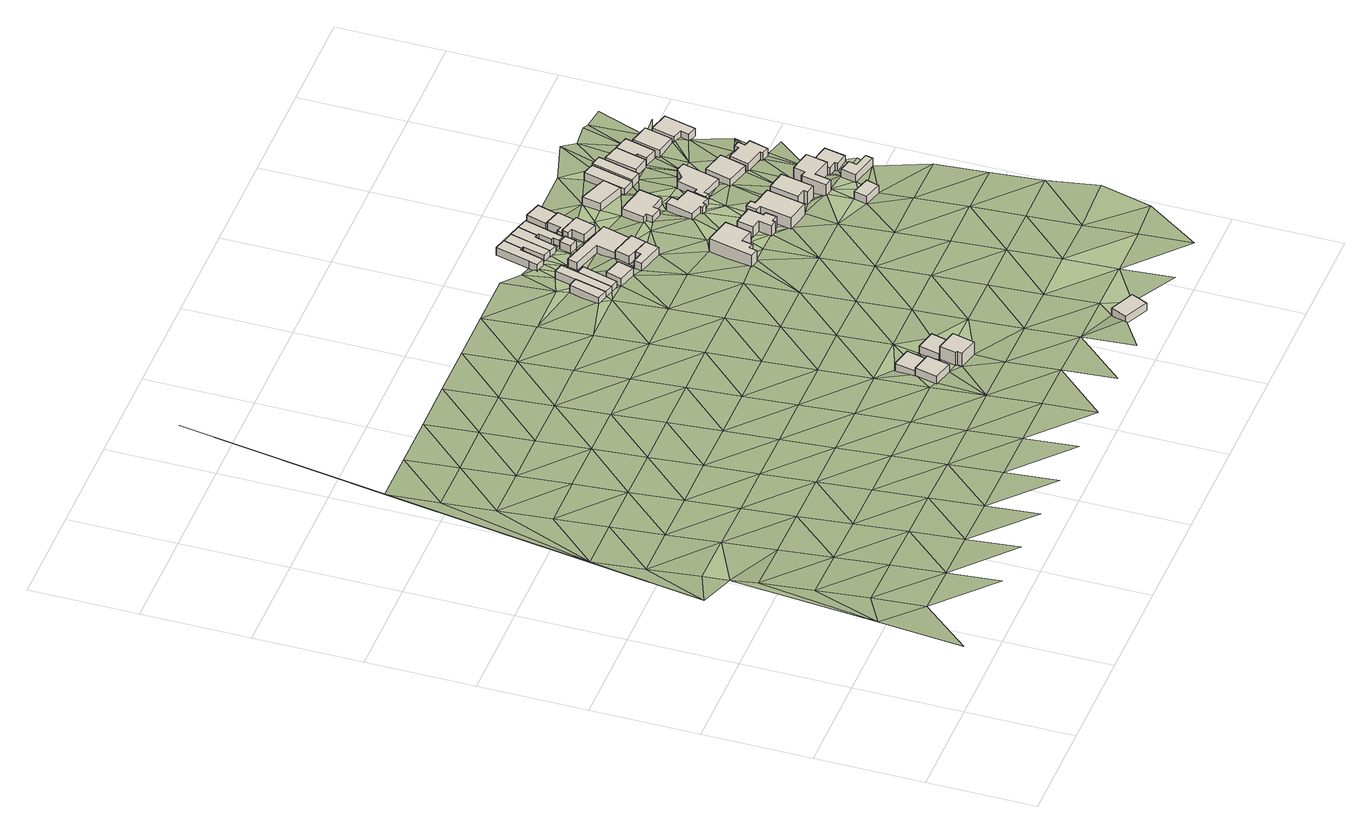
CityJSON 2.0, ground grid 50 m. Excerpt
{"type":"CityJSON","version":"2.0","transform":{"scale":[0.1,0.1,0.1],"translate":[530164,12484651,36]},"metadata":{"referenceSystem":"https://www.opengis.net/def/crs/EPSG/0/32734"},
"CityObjects":{
"building1":{"type":"Building","attributes":{"address":"9 Bideford Road Salt River Cape Town","building":"house","building:levels":1,"building_height":4.1,"plus_code":"4FRW3F73+F8G","ground_height":58.74,"roof_height":62.84},"geometry":[{"type":"Solid","lod":"1","boundaries":[[[[0,1,2,3]],[[1,4,5,2]],[[4,6,7,5]],[[6,0,3,7]],[[3,2,5,7]],[[6,4,1,0]]]]}]},
"building2":{"type":"Building","attributes":{"address":"7 Bideford Road Salt River Cape Town","building":"house","building:levels":1,"building_height":4.1,"plus_code":"4FRW3F73+G89","ground_height":57.01,"roof_height":61.11},"geometry":[{"type":"Solid","lod":"1","boundaries":[[[[8,9,10,11]],[[9,12,13,10]],[[12,14,15,13]],[[14,8,11,15]],[[11,10,13,15]],[[14,12,9,8]]]]}]},
"building3":{"type":"Building","attributes":{"address":"40 The Avenue Salt River Cape Town","building":"house","building:levels":2,"building_height":6.9,"plus_code":"4FRW3F73+F95","ground_height":58.74,"roof_height":65.64},"geometry":[{"type":"Solid","lod":"1","boundaries":[[[[16,17,18,19]],[[17,20,21,18]],[[20,22,23,21]],[[22,24,25,23]],[[24,26,27,25]],[[26,16,19,27]],[[19,18,21,23,25,27]],[[26,24,22,20,17,16]]]]}]},
"building4":{"type":"Building","attributes":{"address":"38 The Avenue Salt River Cape Town","building":"house","building:levels":1,"building_height":4.1,"plus_code":"4FRW3F73+FCJ","ground_height":57.01,"roof_height":61.11},"geometry":[{"type":"Solid","lod":"1","boundaries":[[[[28,29,30,31]],[[29,32,33,30]],[[32,34,35,33]],[[34,28,31,35]],[[31,30,33,35]],[[34,32,29,28]]]]}]},
"building5":{"type":"Building","attributes":{"address":"Queens Park Football Club","building":"clubhouse","building:levels":1,"building_height":4.1,"plus_code":"4FRW3F73+6HQ","ground_height":60.39,"roof_height":64.49},"geometry":[{"type":"Solid","lod":"1","boundaries":[[[[36,37,38,39]],[[37,40,41,38]],[[40,42,43,41]],[[42,36,39,43]],[[39,38,41,43]],[[42,40,37,36]]]]}]},
"building6":{"type":"Building","attributes":{"address":"91 Balfour Street Woodstock 7925 Cape Town","building":"house","building:levels":1,"building_height":4.1,"plus_code":"4FRW3F83+2CV","ground_height":46.45,"roof_height":50.55},"geometry":[{"type":"Solid","lod":"1","boundaries":[[[[44,45,46,47]],[[45,48,49,46]],[[48,50,51,49]],[[50,44,47,51]],[[47,46,49,51]],[[50,48,45,44]]]]}]},
"building7":{"type":"Building","attributes":{"address":"93 Balfour Street Woodstock 7925 Cape Town","building":"house","building:levels":1,"building_height":4.1,"plus_code":"4FRW3F83+2CX","ground_height":46.28,"roof_height":50.38},"geometry":[{"type":"Solid","lod":"1","boundaries":[[[[52,53,54,55]],[[53,56,57,54]],[[56,58,59,57]],[[58,60,61,59]],[[60,62,63,61]],[[62,52,55,63]],[[55,54,57,59,61,63]],[[62,60,58,56,53,52]]]]}]},
"building8":{"type":"Building","attributes":{"address":"95 Balfour Street Woodstock 7925 Cape Town","building":"house","building:levels":1,"building_height":4.1,"plus_code":"4FRW3F83+2FR","ground_height":46.28,"roof_height":50.38},"geometry":[{"type":"Solid","lod":"1","boundaries":[[[[53,64,65,54]],[[64,66,67,65]],[[66,56,57,67]],[[56,53,54,57]],[[54,65,67,57]],[[56,66,64,53]]]]}]},
"building9":{"type":"Building","attributes":{"building":"yes","building:levels":1,"building_height":4.1,"plus_code":"4FRW3F83+2F8","ground_height":48.01,"roof_height":52.11},"geometry":[{"type":"Solid","lod":"1","boundaries":[[[[68,69,70,71]],[[69,72,73,70]],[[72,74,75,73]],[[74,68,71,75]],[[71,70,73,75]],[[74,72,69,68]]]]}]},
"building10":{"type":"Building","attributes":{"address":"32 The Avenue Woodstock 7925 Cape Town","building":"house","building:levels":1,"building_height":4.1,"plus_code":"4FRW3F73+XGQ","ground_height":47.74,"roof_height":51.84},"geometry":[{"type":"Solid","lod":"1","boundaries":[[[[76,77,78,79]],[[77,80,81,78]],[[80,82,83,81]],[[82,84,85,83]],[[84,86,87,85]],[[86,76,79,87]],[[79,78,81,83,85,87]],[[86,84,82,80,77,76]]]]}]},
"building11":{"type":"Building","attributes":{"address":"7 Chamberlain Street Woodstock Cape Town","building":"house","building:levels":1,"building_height":4.1,"plus_code":"4FRW3F83+5F9","ground_height":44.56,"roof_height":48.66},"geometry":[{"type":"Solid","lod":"1","boundaries":[[[[88,89,90,91]],[[89,92,93,90]],[[92,94,95,93]],[[94,96,97,95]],[[96,98,99,97]],[[98,100,101,99]],[[100,88,91,101]],[[91,90,93,95,97,99,101]],[[100,98,96,94,92,89,88]]]]}]},
"building12":{"type":"Building","attributes":{"address":"30 The Avenue Woodstock 7925 Cape Town","building":"house","building:levels":1,"building_height":4.1,"plus_code":"4FRW3F83+2H6","ground_height":47.74,"roof_height":51.84},"geometry":[{"type":"Solid","lod":"1","boundaries":[[[[76,102,103,79]],[[102,104,105,103]],[[104,106,107,105]],[[106,77,78,107]],[[77,76,79,78]],[[79,103,105,107,78]],[[77,106,104,102,76]]]]}]},
"building13":{"type":"Building","attributes":{"address":"The Avenue Woodstock 7925 Cape Town","building":"house","building:levels":1,"building_height":4.1,"plus_code":"4FRW3F83+2HV","ground_height":46.08,"roof_height":50.18},"geometry":[{"type":"Solid","lod":"1","boundaries":[[[[108,109,110,111]],[[109,112,113,110]],[[112,114,115,113]],[[114,116,117,115]],[[116,118,119,117]],[[118,108,111,119]],[[111,110,113,115,117,119]],[[118,116,114,112,109,108]]]]}]},
"building14":{"type":"Building","attributes":{"address":"98 Upper Balfour Street Salt River Cape Town","building":"house","building:levels":2,"building_height":6.9,"plus_code":"4FRW3F73+VJ7","ground_height":49.34,"roof_height":56.24},"geometry":[{"type":"Solid","lod":"1","boundaries":[[[[120,121,122,123]],[[121,124,125,122]],[[124,126,127,125]],[[126,128,129,127]],[[128,130,131,129]],[[130,132,133,131]],[[132,134,135,133]],[[134,120,123,135]],[[123,122,125,127,129,131,133,135]],[[134,132,130,128,126,124,121,120]]]]}]},
"building15":{"type":"Building","attributes":{"address":"5 Chamberlain Street Woodstock Cape Town","building":"house","building:levels":1,"building_height":4.1,"plus_code":"4FRW3F83+5G3","ground_height":44.56,"roof_height":48.66},"geometry":[{"type":"Solid","lod":"1","boundaries":[[[[136,88,91,137]],[[88,100,101,91]],[[100,138,139,101]],[[138,140,141,139]],[[140,142,143,141]],[[142,136,137,143]],[[137,91,101,139,141,143]],[[142,140,138,100,88,136]]]]}]},
"building16":{"type":"Building","attributes":{"building":"yes","building:levels":1,"building_height":4.1,"plus_code":"4FRW3F83+4G5","ground_height":46.28,"roof_height":50.38},"geometry":[{"type":"Solid","lod":"1","boundaries":[[[[144,145,146,147]],[[145,148,149,146]],[[148,150,151,149]],[[150,144,147,151]],[[147,146,149,151]],[[150,148,145,144]]]]}]},
"building17":{"type":"Building","attributes":{"address":"3 Chamberlain Street Woodstock Cape Town","building":"house","building:levels":1,"building_height":4.1,"plus_code":"4FRW3F83+5G8","ground_height":44.56,"roof_height":48.66},"geometry":[{"type":"Solid","lod":"1","boundaries":[[[[152,136,137,153]],[[136,142,143,137]],[[142,154,155,143]],[[154,156,157,155]],[[156,158,159,157]],[[158,160,161,159]],[[160,152,153,161]],[[153,137,143,155,157,159,161]],[[160,158,156,154,142,136,152]]]]}]},
"building18":{"type":"Building","attributes":{"address":"1 Chamberlain Street Woodstock Cape Town","building":"house","building:levels":1,"building_height":4.1,"plus_code":"4FRW3F83+4HR","ground_height":44.52,"roof_height":48.62},"geometry":[{"type":"Solid","lod":"1","boundaries":[[[[162,163,164,165]],[[163,166,167,164]],[[166,168,169,167]],[[168,170,171,169]],[[170,172,173,171]],[[172,174,175,173]],[[174,176,177,175]],[[176,162,165,177]],[[165,164,167,169,171,173,175,177]],[[176,174,172,170,168,166,163,162]]]]}]},
"building19":{"type":"Building","attributes":{"address":"24 The Avenue Woodstock 7925 Cape Town","building":"house","building:levels":1,"building_height":4.1,"plus_code":"4FRW3F83+4H5","ground_height":46.08,"roof_height":50.18},"geometry":[{"type":"Solid","lod":"1","boundaries":[[[[178,179,180,181]],[[179,182,183,180]],[[182,184,185,183]],[[184,186,187,185]],[[186,188,189,187]],[[188,178,181,189]],[[181,180,183,185,187,189]],[[188,186,184,182,179,178]]]]}]},
"building20":{"type":"Building","attributes":{"address":"100 Upper Balfour Street Salt River Cape Town","building":"house","building:levels":2,"building_height":6.9,"plus_code":"4FRW3F73+RMW","ground_height":48.73,"roof_height":55.63},"geometry":[{"type":"Solid","lod":"1","boundaries":[[[[190,191,192,193]],[[191,194,195,192]],[[194,196,197,195]],[[196,198,199,197]],[[198,200,201,199]],[[200,202,203,201]],[[202,204,205,203]],[[204,206,207,205]],[[206,208,209,207]],[[208,190,193,209]],[[193,192,195,197,199,201,203,205,207,209]],[[208,206,204,202,200,198,196,194,191,190]]]]}]},
"building21":{"type":"Building","attributes":{"address":"22 The Avenue Woodstock 7925 Cape Town","building":"house","building:levels":1,"building_height":4.1,"plus_code":"4FRW3F83+4JR","ground_height":44.52,"roof_height":48.62},"geometry":[{"type":"Solid","lod":"1","boundaries":[[[[210,211,212,213]],[[211,214,215,212]],[[214,216,217,215]],[[216,218,219,217]],[[218,220,221,219]],[[220,222,223,221]],[[222,210,213,223]],[[213,212,215,217,219,221,223]],[[222,220,218,216,214,211,210]]]]}]},
"building22":{"type":"Building","attributes":{"address":"20 The Avenue Woodstock 7925 Cape Town","building":"house","building:levels":1,"building_height":4.1,"plus_code":"4FRW3F83+5J6","ground_height":44.52,"roof_height":48.62},"geometry":[{"type":"Solid","lod":"1","boundaries":[[[[214,224,225,215]],[[224,226,227,225]],[[226,228,229,227]],[[228,216,217,229]],[[216,214,215,217]],[[215,225,227,229,217]],[[216,228,226,224,214]]]]}]},
"building23":{"type":"Building","attributes":{"address":"102 Upper Balfour Street Salt River Cape Town","building":"house","building:levels":2,"building_height":6.9,"plus_code":"4FRW3F73+RPG","ground_height":48.73,"roof_height":55.63},"geometry":[{"type":"Solid","lod":"1","boundaries":[[[[230,231,232,233]],[[231,234,235,232]],[[234,236,237,235]],[[236,238,239,237]],[[238,240,241,239]],[[240,242,243,241]],[[242,244,245,243]],[[244,230,233,245]],[[233,232,235,237,239,241,243,245]],[[244,242,240,238,236,234,231,230]]]]}]},
"building24":{"type":"Building","attributes":{"address":"Salt River Cape Town","building":"house","building:levels":1,"building_height":4.1,"plus_code":"4FRW3F83+2MQ","ground_height":46.08,"roof_height":50.18},"geometry":[{"type":"Solid","lod":"1","boundaries":[[[[246,247,248,249]],[[247,250,251,248]],[[250,252,253,251]],[[252,254,255,253]],[[254,256,257,255]],[[256,258,259,257]],[[258,260,261,259]],[[260,246,249,261]],[[249,248,251,253,255,257,259,261]],[[260,258,256,254,252,250,247,246]]]]}]},
"building25":{"type":"Building","attributes":{"address":"99 Upper Balfour Street Salt River Cape Town","building":"house","building:levels":1,"building_height":4.1,"plus_code":"4FRW3F73+XP3","ground_height":47.37,"roof_height":51.47},"geometry":[{"type":"Solid","lod":"1","boundaries":[[[[262,263,264,265]],[[263,266,267,264]],[[266,268,269,267]],[[268,270,271,269]],[[270,272,273,271]],[[272,274,275,273]],[[274,276,277,275]],[[276,278,279,277]],[[278,280,281,279]],[[280,262,265,281]],[[265,264,267,269,271,273,275,277,279,281]],[[280,278,276,274,272,270,268,266,263,262]]]]}]},
"building26":{"type":"Building","attributes":{"address":"104 Upper Balfour Street Salt River Cape Town","building":"house","building:levels":2,"building_height":6.9,"plus_code":"4FRW3F73+RQH","ground_height":49.49,"roof_height":56.39},"geometry":[{"type":"Solid","lod":"1","boundaries":[[[[282,283,284,285]],[[283,286,287,284]],[[286,288,289,287]],[[288,290,291,289]],[[290,292,293,291]],[[292,282,285,293]],[[285,284,287,289,291,293]],[[292,290,288,286,283,282]]]]}]},
"building27":{"type":"Building","attributes":{"building":"yes","building:levels":1,"amenity":"toilets","building_height":4.1,"plus_code":"4FRW3F73+PR4","ground_height":51.36,"roof_height":55.46},"geometry":[{"type":"Solid","lod":"1","boundaries":[[[[294,295,296,297]],[[295,298,299,296]],[[298,300,301,299]],[[300,294,297,301]],[[297,296,299,301]],[[300,298,295,294]]]]}]},
"building28":{"type":"Building","attributes":{"address":"21 The Avenue Salt River Cape Town","building":"house","building:levels":1,"building_height":4.1,"plus_code":"4FRW3F83+3MX","ground_height":45.95,"roof_height":50.05},"geometry":[{"type":"Solid","lod":"1","boundaries":[[[[302,303,304,305]],[[303,306,307,304]],[[306,308,309,307]],[[308,302,305,309]],[[305,304,307,309]],[[308,306,303,302]]]]}]},
"building29":{"type":"Building","attributes":{"address":"101 Upper Balfour Street Salt River Cape Town","building":"house","building:levels":1,"building_height":4.1,"plus_code":"4FRW3F73+XQG","ground_height":46.66,"roof_height":50.76},"geometry":[{"type":"Solid","lod":"1","boundaries":[[[[310,311,312,313]],[[311,314,315,312]],[[314,316,317,315]],[[316,318,319,317]],[[318,320,321,319]],[[320,322,323,321]],[[322,324,325,323]],[[324,326,327,325]],[[326,328,329,327]],[[328,310,313,329]],[[313,312,315,317,319,321,323,325,327,329]],[[328,326,324,322,320,318,316,314,311,310]]]]}]},
"building30":{"type":"Building","attributes":{"address":"106 Upper Balfour Street Salt River Cape Town","building":"house","building:levels":2,"building_height":6.9,"plus_code":"4FRW3F73+QRX","ground_height":49.49,"roof_height":56.39},"geometry":[{"type":"Solid","lod":"1","boundaries":[[[[330,331,332,333]],[[331,334,335,332]],[[334,336,337,335]],[[336,338,339,337]],[[338,340,341,339]],[[340,342,343,341]],[[342,344,345,343]],[[344,330,333,345]],[[333,332,335,337,339,341,343,345]],[[344,342,340,338,336,334,331,330]]]]}]},
"building31":{"type":"Building","attributes":{"address":"15 Upper Chamberlain Street Salt River Cape Town","building":"house","building:levels":1,"building_height":4.1,"plus_code":"4FRW3F83+4Q2","ground_height":44.44,"roof_height":48.54},"geometry":[{"type":"Solid","lod":"1","boundaries":[[[[346,347,348,349]],[[347,350,351,348]],[[350,352,353,351]],[[352,346,349,353]],[[349,348,351,353]],[[352,350,347,346]]]]}]},
"building32":{"type":"Building","attributes":{"address":"Woodstock Cape Town","building":"house","building:levels":1,"building_height":4.1,"plus_code":"4FRW3F73+PVP","ground_height":50.66,"roof_height":54.76},"geometry":[{"type":"Solid","lod":"1","boundaries":[[[[354,355,356,357]],[[355,358,359,356]],[[358,360,361,359]],[[360,362,363,361]],[[362,364,365,363]],[[364,354,357,365]],[[357,356,359,361,363,365]],[[364,362,360,358,355,354]]]]}]},
"building33":{"type":"Building","attributes":{"address":"13 Upper Chamberlain Street Salt River Cape Town","building":"house","building:levels":1,"building_height":4.1,"plus_code":"4FRW3F83+3QW","ground_height":45.24,"roof_height":49.34},"geometry":[{"type":"Solid","lod":"1","boundaries":[[[[366,367,368,369]],[[367,370,371,368]],[[370,372,373,371]],[[372,366,369,373]],[[369,368,371,373]],[[372,370,367,366]]]]}]},
"building34":{"type":"Building","attributes":{"address":"103 Upper Balfour Street Salt River Cape Town","building":"house","building:levels":1,"building_height":4.1,"plus_code":"4FRW3F73+WRP","ground_height":46.66,"roof_height":50.76},"geometry":[{"type":"Solid","lod":"1","boundaries":[[[[374,375,376,377]],[[375,378,379,376]],[[378,380,381,379]],[[380,374,377,381]],[[377,376,379,381]],[[380,378,375,374]]]]}]},
"building35":{"type":"Building","attributes":{"address":"108 Upper Balfour Street Salt River Cape Town","building":"house","building:levels":1,"building_height":4.1,"plus_code":"4FRW3F73+QWR","ground_height":48.62,"roof_height":52.72},"geometry":[{"type":"Solid","lod":"1","boundaries":[[[[382,383,384,385]],[[383,386,387,384]],[[386,388,389,387]],[[388,390,391,389]],[[390,392,393,391]],[[392,382,385,393]],[[385,384,387,389,391,393]],[[392,390,388,386,383,382]]]]}]},
"building36":{"type":"Building","attributes":{"address":"11 Upper Chamberlain Street Salt River Cape Town","building":"house","building:levels":1,"building_height":4.1,"plus_code":"4FRW3F83+3RR","ground_height":45.24,"roof_height":49.34},"geometry":[{"type":"Solid","lod":"1","boundaries":[[[[394,395,396,397]],[[395,398,399,396]],[[398,400,401,399]],[[400,402,403,401]],[[402,394,397,403]],[[397,396,399,401,403]],[[402,400,398,395,394]]]]}]},
"building37":{"type":"Building","attributes":{"address":"105 Upper Balfour Street Salt River Cape Town","building":"house","building:levels":1,"building_height":4.1,"plus_code":"4FRW3F73+WV8","ground_height":47.11,"roof_height":51.21},"geometry":[{"type":"Solid","lod":"1","boundaries":[[[[404,405,406,407]],[[405,408,409,406]],[[408,410,411,409]],[[410,412,413,411]],[[412,414,415,413]],[[414,416,417,415]],[[416,418,419,417]],[[418,420,421,419]],[[420,422,423,421]],[[422,404,407,423]],[[407,406,409,411,413,415,417,419,421,423]],[[422,420,418,416,414,412,410,408,405,404]]]]}]},
"building38":{"type":"Building","attributes":{"address":"9 Upper Chamberlain Street Salt River Cape Town","building":"house","building:levels":1,"building_height":4.1,"plus_code":"4FRW3F83+3RQ","ground_height":45.24,"roof_height":49.34},"geometry":[{"type":"Solid","lod":"1","boundaries":[[[[395,394,397,396]],[[394,424,425,397]],[[424,426,427,425]],[[426,428,429,427]],[[428,430,431,429]],[[430,395,396,431]],[[396,397,425,427,429,431]],[[430,428,426,424,394,395]]]]}]},
"building39":{"type":"Building","attributes":{"address":"7 Upper Chamberlain Street Salt River Cape Town","building":"house","building:levels":1,"building_height":4.1,"plus_code":"4FRW3F83+3V8","ground_height":44.31,"roof_height":48.41},"geometry":[{"type":"Solid","lod":"1","boundaries":[[[[432,433,434,435]],[[433,436,437,434]],[[436,438,439,437]],[[438,432,435,439]],[[435,434,437,439]],[[438,436,433,432]]]]}]},
"building40":{"type":"Building","attributes":{"address":"5 Upper Chamberlain Street Salt River Cape Town","building":"house","building:levels":1,"building_height":4.1,"plus_code":"4FRW3F83+2WW","ground_height":44.31,"roof_height":48.41},"geometry":[{"type":"Solid","lod":"1","boundaries":[[[[440,441,442,443]],[[441,444,445,442]],[[444,446,447,445]],[[446,448,449,447]],[[448,450,451,449]],[[450,440,443,451]],[[443,442,445,447,449,451]],[[450,448,446,444,441,440]]]]}]},
"terrain1":{"type":"TINRelief","geometry":[{"type":"CompositeSurface","lod":"1","boundaries":[[[452,453,454]],[[453,455,454]],[[454,455,456]],[[454,456,457]],[[455,453,458]],[[459,454,457]],[[460,458,453]],[[456,455,461]],[[458,461,455]],[[459,462,463]],[[456,464,457]],[[463,462,465]],[[461,464,456]],[[466,463,465]],[[467,459,457]],[[464,467,457]],[[468,462,459]],[[461,458,469]],[[470,471,458]],[[468,465,462]],[[461,469,464]],[[467,468,459]],[[458,471,469]],[[465,472,466]],[[468,473,465]],[[474,463,466]],[[467,464,475]],[[464,469,476]],[[472,465,473]],[[468,467,475]],[[464,476,475]],[[471,477,469]],[[466,472,478]],[[471,479,480]],[[473,468,481]],[[477,476,469]],[[466,478,482]],[[475,481,468]],[[471,480,477]],[[483,466,482]],[[472,473,484]],[[481,485,473]],[[486,475,476]],[[474,466,483]],[[476,477,487]],[[472,484,478]],[[484,473,485]],[[475,486,481]],[[476,487,486]],[[488,482,478]],[[477,480,489]],[[490,463,474]],[[480,491,492]],[[493,485,481]],[[488,478,484]],[[487,477,489]],[[481,486,493]],[[480,492,489]],[[483,482,494]],[[482,488,495]],[[485,496,484]],[[487,497,486]],[[493,498,485]],[[482,495,494]],[[497,487,489]],[[474,483,499]],[[496,485,498]],[[488,484,500]],[[501,493,486]],[[489,492,502]],[[483,494,499]],[[501,486,497]],[[495,488,500]],[[500,484,496]],[[492,503,502]],[[493,504,498]],[[497,489,505]],[[493,501,504]],[[502,505,489]],[[495,506,494]],[[500,507,495]],[[496,498,508]],[[501,497,509]],[[498,504,510]],[[495,507,506]],[[505,509,497]],[[499,494,511]],[[508,498,510]],[[512,500,496]],[[501,513,504]],[[514,505,502]],[[494,506,511]],[[501,509,513]],[[512,496,508]],[[515,514,502]],[[516,507,500]],[[517,510,504]],[[518,509,505]],[[517,504,513]],[[500,512,516]],[[514,518,505]],[[506,507,519]],[[508,510,520]],[[513,509,521]],[[522,510,517]],[[507,516,519]],[[518,521,509]],[[506,523,511]],[[512,508,520]],[[514,515,524]],[[520,510,522]],[[525,517,513]],[[514,524,518]],[[506,519,523]],[[521,525,513]],[[516,512,526]],[[527,521,518]],[[522,517,528]],[[512,520,526]],[[527,518,6]],[[529,521,527]],[[525,528,517]],[[529,525,521]],[[518,524,530]],[[518,22,6]],[[516,531,519]],[[22,518,530]],[[526,532,516]],[[525,529,533]],[[522,534,520]],[[528,535,522]],[[516,532,531]],[[22,17,6]],[[523,519,536]],[[534,526,520]],[[537,524,538]],[[6,17,16]],[[522,535,534]],[[17,22,20]],[[6,16,0]],[[539,525,533]],[[22,530,24]],[[16,540,0]],[[528,525,541]],[[537,530,524]],[[519,531,536]],[[0,540,32]],[[32,12,0]],[[539,533,12]],[[526,542,532]],[[540,16,26]],[[526,534,542]],[[525,539,541]],[[543,540,26]],[[32,539,12]],[[24,530,544]],[[535,528,545]],[[532,546,531]],[[539,32,547]],[[544,530,537]],[[26,547,543]],[[542,546,532]],[[528,541,545]],[[26,24,548]],[[535,549,534]],[[550,537,551]],[[26,548,547]],[[24,544,548]],[[531,552,536]],[[542,534,549]],[[553,531,546]],[[549,535,545]],[[547,554,539]],[[537,550,42]],[[541,539,555]],[[544,537,556]],[[531,553,552]],[[547,548,554]],[[556,537,42]],[[557,546,542]],[[549,558,542]],[[539,554,555]],[[545,541,559]],[[553,546,560]],[[548,544,561]],[[557,542,558]],[[556,562,544]],[[556,42,40]],[[541,555,559]],[[549,545,563]],[[546,557,560]],[[561,544,562]],[[552,553,564]],[[548,565,554]],[[549,563,558]],[[553,560,48]],[[563,545,559]],[[553,48,564]],[[566,556,40]],[[548,561,565]],[[560,557,567]],[[568,555,554]],[[562,556,566]],[[569,557,558]],[[557,570,567]],[[571,552,564]],[[572,566,40]],[[570,557,569]],[[558,563,573]],[[554,565,568]],[[558,74,569]],[[574,559,555]],[[564,48,45]],[[573,74,558]],[[569,575,570]],[[562,576,561]],[[577,562,566]],[[45,578,564]],[[569,69,575]],[[563,559,579]],[[555,568,574]],[[571,564,580]],[[580,564,578]],[[575,69,66]],[[561,576,565]],[[576,562,577]],[[563,579,573]],[[581,579,559]],[[559,574,581]],[[573,582,74]],[[69,68,66]],[[583,66,584]],[[584,58,583]],[[580,578,585]],[[585,578,58]],[[582,586,74]],[[68,74,586]],[[92,580,585]],[[568,565,587]],[[584,588,58]],[[589,585,58]],[[590,68,586]],[[591,582,573]],[[68,592,66]],[[590,593,68]],[[589,58,588]],[[121,573,579]],[[586,594,590]],[[595,577,566]],[[68,593,592]],[[596,584,66]],[[594,593,590]],[[565,576,587]],[[597,589,588]],[[593,594,598]],[[591,573,121]],[[596,66,592]],[[599,581,600]],[[601,595,566]],[[602,597,588]],[[581,574,603]],[[589,597,98]],[[150,588,604]],[[603,600,581]],[[588,150,602]],[[602,605,597]],[[597,100,98]],[[138,100,597]],[[568,606,574]],[[568,587,607]],[[608,602,150]],[[609,610,600]],[[150,604,144]],[[609,600,603]],[[604,588,109]],[[611,576,577]],[[612,603,574]],[[148,608,150]],[[595,613,577]],[[614,591,121]],[[615,144,604]],[[148,616,608]],[[568,607,606]],[[608,616,617]],[[616,148,145]],[[612,609,603]],[[76,591,618]],[[158,608,617]],[[120,614,121]],[[617,616,619]],[[620,145,144]],[[574,621,612]],[[109,615,604]],[[577,613,611]],[[144,615,620]],[[145,622,616]],[[614,618,591]],[[158,617,160]],[[76,618,102]],[[145,620,622]],[[623,609,612]],[[160,617,624]],[[587,576,625]],[[574,606,621]],[[623,626,609]],[[627,595,601]],[[620,615,628]],[[622,620,629]],[[120,609,626]],[[629,630,622]],[[612,631,623]],[[109,188,615]],[[632,612,621]],[[176,622,630]],[[607,587,625]],[[614,120,633]],[[109,102,634]],[[618,634,102]],[[595,627,613]],[[576,611,625]],[[632,635,636]],[[630,637,228]],[[614,633,618]],[[635,632,621]],[[120,626,236]],[[630,228,176]],[[216,228,637]],[[638,188,109]],[[639,635,621]],[[178,188,638]],[[634,618,640]],[[190,236,626]],[[641,642,643]],[[226,176,228]],[[618,633,640]],[[607,294,606]],[[644,621,606]],[[635,639,642]],[[641,643,190]],[[120,645,633]],[[109,634,247]],[[120,236,645]],[[247,638,109]],[[642,639,643]],[[634,640,646]],[[236,190,643]],[[640,633,647]],[[648,607,625]],[[627,649,613]],[[178,638,650]],[[294,607,648]],[[651,611,613]],[[652,633,645]],[[211,178,650]],[[653,638,247]],[[211,654,214]],[[647,633,268]],[[655,644,606]],[[656,236,234]],[[656,645,236]],[[214,654,224]],[[268,657,647]],[[606,294,300]],[[650,638,653]],[[234,658,659]],[[211,650,654]],[[660,645,656]],[[644,661,662]],[[662,659,644]],[[300,655,606]],[[625,611,651]],[[663,657,268]],[[660,664,665]],[[651,613,649]],[[234,659,656]],[[664,660,656]],[[662,661,666]],[[308,653,247]],[[644,655,661]],[[663,268,266]],[[667,659,662]],[[668,664,656]],[[263,262,266]],[[669,664,668]],[[648,295,294]],[[664,669,670]],[[308,247,671]],[[672,663,266]],[[292,661,655]],[[670,262,664]],[[266,262,672]],[[673,648,625]],[[671,663,672]],[[674,656,659]],[[300,675,655]],[[674,668,656]],[[670,676,262]],[[677,654,650]],[[300,678,675]],[[659,667,674]],[[336,292,655]],[[300,298,678]],[[679,308,671]],[[673,625,651]],[[680,668,681]],[[682,672,262]],[[262,676,682]],[[671,672,682]],[[282,292,336]],[[302,308,679]],[[674,667,282]],[[671,683,679]],[[684,675,678]],[[668,674,681]],[[302,347,650]],[[678,298,684]],[[685,295,648]],[[682,686,671]],[[342,675,687]],[[331,282,336]],[[683,671,686]],[[675,684,687]],[[677,650,347]],[[336,334,331]],[[679,347,302]],[[295,358,298]],[[673,685,648]],[[314,682,688]],[[674,282,689]],[[674,378,681]],[[298,358,684]],[[344,342,687]],[[686,682,314]],[[690,282,331]],[[358,295,685]],[[282,690,689]],[[378,311,681]],[[687,691,344]],[[689,692,674]],[[693,691,687]],[[694,677,347]],[[364,693,687]],[[402,686,314]],[[691,695,344]],[[686,402,696]],[[398,686,696]],[[386,691,693]],[[689,690,692]],[[330,344,695]],[[402,314,311]],[[364,697,360]],[[698,690,331]],[[331,330,698]],[[378,699,311]],[[398,372,686]],[[364,700,693]],[[701,692,690]],[[311,426,402]],[[378,702,699]],[[364,360,703]],[[702,692,701]],[[364,703,700]],[[392,330,695]],[[428,426,311]],[[704,677,694]],[[402,426,394]],[[698,705,690]],[[311,699,706]],[[424,394,426]],[[698,330,410]],[[398,395,372]],[[706,428,311]],[[694,372,704]],[[702,701,707]],[[708,410,330]],[[709,707,701]],[[710,708,330]],[[711,699,702]],[[372,395,712]],[[713,706,699]],[[714,428,706]],[[410,708,412]],[[711,702,707]],[[704,372,712]],[[414,412,416]],[[428,714,430]],[[713,699,715]],[[715,699,711]],[[416,716,707]],[[395,430,712]],[[716,412,708]],[[416,412,716]],[[716,711,707]],[[430,714,438]],[[440,713,715]],[[711,717,715]],[[718,712,430]],[[713,440,438]],[[438,719,430]],[[718,430,719]],[[720,438,440]],[[438,721,719]]]}]}
},
"vertices":[
[1916,817,227],[1822,839,227],[1822,839,268],[1916,817,268],[1797,734,227],[1797,734,268],[1892,712,227],[1892,712,268],
[1822,839,210],[1916,817,210],[1916,817,251],[1822,839,251],[1940,915,210],[1940,915,251],[1844,937,210],[1844,937,251],
[1960,776,227],[1943,699,227],[1943,699,296],[1960,776,296],[1951,697,227],[1951,697,296],[1945,672,227],[1945,672,296],[2036,650,227],[2036,650,296],[2061,753,227],[2061,753,296],
[2059,757,210],[2083,855,210],[2083,855,251],[2059,757,251],[1988,878,210],[1988,878,251],[1964,780,210],[1964,780,251],
[2417,104,244],[2531,51,244],[2531,51,285],[2417,104,285],[2567,127,244],[2567,127,285],[2453,179,244],[2453,179,285],
[2030,2289,105],[2068,2435,105],[2068,2435,146],[2030,2289,146],[2022,2447,105],[2022,2447,146],[1980,2303,105],[1980,2303,146],
[2030,2289,103],[2073,2277,103],[2073,2277,144],[2030,2289,144],[2119,2443,103],[2119,2443,144],[2141,2525,103],[2141,2525,144],[2095,2535,103],[2095,2535,144],[2068,2435,103],[2068,2435,144],
[2113,2267,103],[2113,2267,144],[2161,2433,103],[2161,2433,144],
[2221,2298,120],[2137,2323,120],[2137,2323,161],[2221,2298,161],[2115,2249,120],[2115,2249,161],[2199,2224,120],[2199,2224,161],
[2387,2233,117],[2310,2253,117],[2310,2253,158],[2387,2233,158],[2303,2225,117],[2303,2225,158],[2254,2238,117],[2254,2238,158],[2245,2201,117],[2245,2201,158],[2370,2168,117],[2370,2168,158],
[2238,2813,86],[2184,2829,86],[2184,2829,127],[2238,2813,127],[2141,2670,86],[2141,2670,127],[2128,2627,86],[2128,2627,127],[2172,2615,86],[2172,2615,127],[2203,2727,86],[2203,2727,127],[2213,2724,86],[2213,2724,127],
[2408,2303,117],[2408,2303,158],[2292,2335,117],[2292,2335,158],[2270,2265,117],[2270,2265,158],
[2408,2303,101],[2447,2440,101],[2447,2440,142],[2408,2303,142],[2191,2512,101],[2191,2512,142],[2178,2465,101],[2178,2465,142],[2317,2426,101],[2317,2426,142],[2292,2335,101],[2292,2335,142],
[2569,1939,133],[2442,1968,133],[2442,1968,202],[2569,1939,202],[2394,1762,133],[2394,1762,202],[2432,1753,133],[2432,1753,202],[2441,1789,133],[2441,1789,202],[2464,1783,133],[2464,1783,202],[2475,1832,133],[2475,1832,202],[2541,1817,133],[2541,1817,202],
[2289,2799,86],[2289,2799,127],[2223,2721,86],[2223,2721,127],[2197,2620,86],[2197,2620,127],[2239,2609,86],[2239,2609,127],
[2316,2517,103],[2330,2571,103],[2330,2571,144],[2316,2517,144],[2289,2582,103],[2289,2582,144],[2274,2528,103],[2274,2528,144],
[2344,2786,86],[2344,2786,127],[2236,2606,86],[2236,2606,127],[2275,2595,86],[2275,2595,127],[2304,2697,86],[2304,2697,127],[2318,2694,86],[2318,2694,127],
[2344,2786,85],[2318,2694,85],[2318,2694,126],[2344,2786,126],[2330,2689,85],[2330,2689,126],[2311,2624,85],[2311,2624,126],[2322,2621,85],[2322,2621,126],[2315,2594,85],[2315,2594,126],[2345,2586,85],[2345,2586,126],[2397,2771,85],[2397,2771,126],
[2467,2570,101],[2368,2597,101],[2368,2597,142],[2467,2570,142],[2358,2567,101],[2358,2567,142],[2383,2561,101],[2383,2561,142],[2365,2498,101],[2365,2498,142],[2442,2477,101],[2442,2477,142],
[2690,1879,127],[2598,1897,127],[2598,1897,196],[2690,1879,196],[2583,1821,127],[2583,1821,196],[2628,1812,127],[2628,1812,196],[2616,1750,127],[2616,1750,196],[2648,1744,127],[2648,1744,196],[2651,1756,127],[2651,1756,196],[2681,1750,127],[2681,1750,196],[2691,1802,127],[2691,1802,196],[2676,1806,127],[2676,1806,196],
[2467,2570,85],[2492,2659,85],[2492,2659,126],[2467,2570,126],[2484,2661,85],[2484,2661,126],[2417,2681,85],[2417,2681,126],[2399,2616,85],[2399,2616,126],[2375,2622,85],[2375,2622,126],[2368,2597,85],[2368,2597,126],
[2511,2754,85],[2511,2754,126],[2432,2778,85],[2432,2778,126],[2406,2684,85],[2406,2684,126],
[2838,1845,127],[2741,1865,127],[2741,1865,196],[2838,1845,196],[2746,1887,127],[2746,1887,196],[2710,1895,127],[2710,1895,196],[2699,1844,127],[2699,1844,196],[2724,1838,127],[2724,1838,196],[2693,1689,127],[2693,1689,196],[2800,1666,127],[2800,1666,196],
[2729,2376,101],[2584,2407,101],[2584,2407,142],[2729,2376,142],[2561,2301,101],[2561,2301,142],[2582,2297,101],[2582,2297,142],[2575,2266,101],[2575,2266,142],[2632,2254,101],[2632,2254,142],[2639,2284,101],[2639,2284,142],[2706,2270,101],[2706,2270,142],
[2776,2179,114],[2703,2197,114],[2703,2197,155],[2776,2179,155],[2711,2226,114],[2711,2226,155],[2665,2237,114],[2665,2237,155],[2632,2108,114],[2632,2108,155],[2691,2093,114],[2691,2093,155],[2688,2081,114],[2688,2081,155],[2712,2075,114],[2712,2075,155],[2716,2088,114],[2716,2088,155],[2751,2079,114],[2751,2079,155],
[2949,1820,135],[2858,1838,135],[2858,1838,204],[2949,1820,204],[2830,1704,135],[2830,1704,204],[2875,1695,135],[2875,1695,204],[2871,1676,135],[2871,1676,204],[2917,1667,135],[2917,1667,204],
[2932,1435,154],[3020,1410,154],[3020,1410,195],[2932,1435,195],[3038,1470,154],[3038,1470,195],[2949,1496,154],[2949,1496,195],
[2741,2541,100],[2604,2590,100],[2604,2590,141],[2741,2541,141],[2590,2505,100],[2590,2505,141],[2717,2457,100],[2717,2457,141],
[2899,2082,107],[2946,2256,107],[2946,2256,148],[2899,2082,148],[2901,2268,107],[2901,2268,148],[2859,2233,107],[2859,2233,148],[2828,2242,107],[2828,2242,148],[2802,2146,107],[2802,2146,148],[2782,2151,107],[2782,2151,148],[2767,2095,107],[2767,2095,148],[2789,2089,107],[2789,2089,148],[2794,2110,107],[2794,2110,148],
[3109,1763,135],[3008,1785,135],[3008,1785,204],[3109,1763,204],[2996,1730,135],[2996,1730,204],[2967,1737,135],[2967,1737,204],[2941,1618,135],[2941,1618,204],[2979,1610,135],[2979,1610,204],[2995,1684,135],[2995,1684,204],[3087,1664,135],[3087,1664,204],
[2841,2626,84],[2783,2642,84],[2783,2642,125],[2841,2626,125],[2734,2444,84],[2734,2444,125],[2791,2431,84],[2791,2431,125],
[3080,1599,147],[3062,1528,147],[3062,1528,188],[3080,1599,188],[3193,1497,147],[3193,1497,188],[3202,1531,147],[3202,1531,188],[3132,1548,147],[3132,1548,188],[3141,1584,147],[3141,1584,188],
[2841,2626,92],[2791,2431,92],[2791,2431,133],[2841,2626,133],[2842,2418,92],[2842,2418,133],[2892,2613,92],[2892,2613,133],
[3020,2004,107],[3054,2126,107],[3054,2126,148],[3020,2004,148],[2945,2156,107],[2945,2156,148],[2911,2034,107],[2911,2034,148],
[3117,1740,126],[3099,1654,126],[3099,1654,167],[3117,1740,167],[3138,1646,126],[3138,1646,167],[3135,1633,126],[3135,1633,167],[3196,1620,126],[3196,1620,167],[3217,1719,126],[3217,1719,167],
[2951,2469,92],[2976,2565,92],[2976,2565,133],[2951,2469,133],[2897,2587,92],[2897,2587,133],[2863,2437,92],[2863,2437,133],[2939,2420,92],[2939,2420,133],
[3030,1996,111],[3121,1972,111],[3121,1972,152],[3030,1996,152],[3118,1962,111],[3118,1962,152],[3155,1952,111],[3155,1952,152],[3179,2040,111],[3179,2040,152],[3146,2049,111],[3146,2049,152],[3155,2082,111],[3155,2082,152],[3126,2090,111],[3126,2090,152],[3120,2068,111],[3120,2068,152],[3054,2086,111],[3054,2086,152],
[2963,2466,92],[2963,2466,133],[2951,2420,92],[2951,2420,133],[3009,2405,92],[3009,2405,133],[3046,2547,92],[3046,2547,133],
[3059,2519,83],[3028,2390,83],[3028,2390,124],[3059,2519,124],[3121,2368,83],[3121,2368,124],[3152,2496,83],[3152,2496,124],
[3161,2467,83],[3133,2360,83],[3133,2360,124],[3161,2467,124],[3179,2348,83],[3179,2348,124],[3168,2307,83],[3168,2307,124],[3216,2295,83],[3216,2295,124],[3254,2443,83],[3254,2443,124],
[4,2,364],[255,252,325],[91,413,323],[255,502,305],[255,752,281],[255,1002,256],[505,252,314],[268,1135,226],[505,2,336],[505,502,292],[255,1252,226],[89,1186,240],[505,752,268],[255,1502,199],[255,1752,175],[505,1002,244],[505,1252,219],[756,502,282],[756,2,329],[756,252,304],[505,1752,173],[505,1502,195],[505,2752,89],[756,1002,235],[756,752,259],[1007,502,273],[505,2002,153],[1007,2,318],[1007,252,294],[756,1252,212],[505,2252,131],[505,2502,109],[756,1752,170],[756,1502,191],[1007,1002,229],[1007,752,251],[756,2002,149],[1257,502,264],[756,3752,10],[1257,2,308],[1257,252,285],[1007,1252,208],[756,2502,107],[756,2252,129],[1007,1752,168],[1257,752,244],[1007,1502,188],[756,2752,85],[1007,2002,147],[1257,1002,224],[1508,252,280],[1508,2,301],[1257,1252,204],[1508,502,258],[1007,2502,107],[1007,2252,127],[1257,1752,165],[1508,752,239],[1257,1502,184],[1007,2752,86],[1257,2002,145],[1508,1002,220],[1759,252,276],[1759,2,294],[1257,2252,126],[1508,1252,201],[1759,502,254],[1257,2502,106],[1508,1752,163],[1759,752,234],[1508,1502,182],[1257,2752,87],[2010,252,266],[1759,1002,216],[1508,2002,145],[1797,734,234],[1759,1252,198],[1822,839,234],[2010,502,246],[1508,2502,106],[1508,2252,126],[1844,937,216],[1759,1752,162],[1759,1502,180],[1508,2752,87],[2260,252,255],[2010,2,285],[2010,1002,210],[1964,780,227],[2010,1252,193],[1759,2002,144],[2059,757,227],[2260,502,237],[2010,1502,175],[1759,2252,125],[2083,855,227],[2260,752,221],[2010,1752,158],[2417,104,265],[2260,2,274],[1759,2752,87],[1759,2502,106],[2260,1002,205],[2260,1252,188],[2511,252,244],[2010,2252,123],[2010,2002,142],[2260,1502,171],[1980,2303,123],[2511,752,214],[2511,502,228],[2260,1752,155],[2010,2502,105],[2511,1002,201],[2761,252,241],[2030,2289,123],[2511,1252,184],[2115,2249,123],[2073,2277,123],[2010,2752,86],[2761,2,260],[2260,2002,138],[2511,1502,166],[2113,2267,123],[2761,752,213],[2761,502,230],[2095,2535,105],[2394,1762,149],[2091,2684,86],[2432,1753,149],[2245,2201,120],[2119,2443,105],[2178,2465,103],[2128,2627,105],[2254,2238,120],[2761,1002,198],[2191,2512,103],[2172,2615,103],[2260,2252,120],[2370,2168,120],[2292,2335,120],[2270,2265,120],[2303,2225,120],[3012,252,239],[2317,2426,103],[2197,2620,103],[2310,2253,120],[2441,1789,149],[2464,1783,149],[3012,2,257],[2236,2606,103],[2511,1752,149],[2260,2502,103],[2239,2609,103],[2761,1502,160],[2761,1252,180],[2275,2595,103],[2541,1817,149],[2475,1832,149],[3012,752,207],[2616,1750,149],[3012,502,221],[2511,2002,133],[2365,2498,103],[2315,2594,103],[2311,2624,103],[2511,2252,117],[2322,2621,103],[2358,2567,103],[2693,1689,143],[2345,2586,103],[2583,1821,149],[2330,2689,86],[3012,1002,192],[2598,1897,133],[3207,263,241],[2383,2561,103],[2368,2597,103],[2375,2622,103],[2628,1812,149],[2648,1744,143],[2632,2108,133],[2561,2301,117],[2681,1750,143],[2651,1756,143],[2399,2616,101],[2511,2502,101],[2724,1838,143],[2575,2266,117],[2676,1806,143],[2691,1802,143],[2699,1844,143],[2800,1666,143],[2688,2081,127],[2582,2297,117],[2632,2254,117],[3012,1252,174],[3263,502,245],[2604,2590,101],[3263,752,207],[2691,2093,127],[2590,2505,101],[2511,2752,85],[2941,1618,154],[2761,2002,127],[2639,2284,114],[2741,1865,143],[2838,1845,143],[2712,2075,127],[2871,1676,143],[2830,1704,143],[2706,2270,114],[2751,2079,127],[2716,2088,127],[2875,1695,143],[2858,1838,143],[2789,2089,127],[2767,2095,127],[2782,2151,114],[2729,2376,114],[2761,2252,114],[3263,1002,187],[2911,2034,120],[2979,1610,154],[2802,2146,114],[2761,2752,84],[3012,1502,154],[2734,2444,100],[2794,2110,127],[2899,2082,120],[2828,2242,114],[2791,2431,100],[3062,1528,154],[3263,1252,167],[2842,2418,100],[3080,1599,154],[2859,2233,114],[3012,2002,120],[3030,1996,120],[3099,1654,135],[3020,2004,120],[3135,1633,135],[2841,2626,100],[3117,1740,135],[2863,2437,100],[3132,1548,154],[3118,1962,120],[3012,2252,107],[3196,1620,147],[3054,2086,120],[3054,2126,120],[3223,1576,147],[2971,2813,79],[3121,1972,120],[3028,2390,92],[3126,2090,120],[3175,1951,111],[3120,2068,120],[3262,1927,111],[3168,2307,98],[3012,2752,79],[3121,2368,107],[3059,2519,92],[3133,2360,107],[3222,2121,111],[3179,2348,98],[3119,2760,79],[3156,2750,69],[3263,2502,83],[3256,2738,69]
]}
